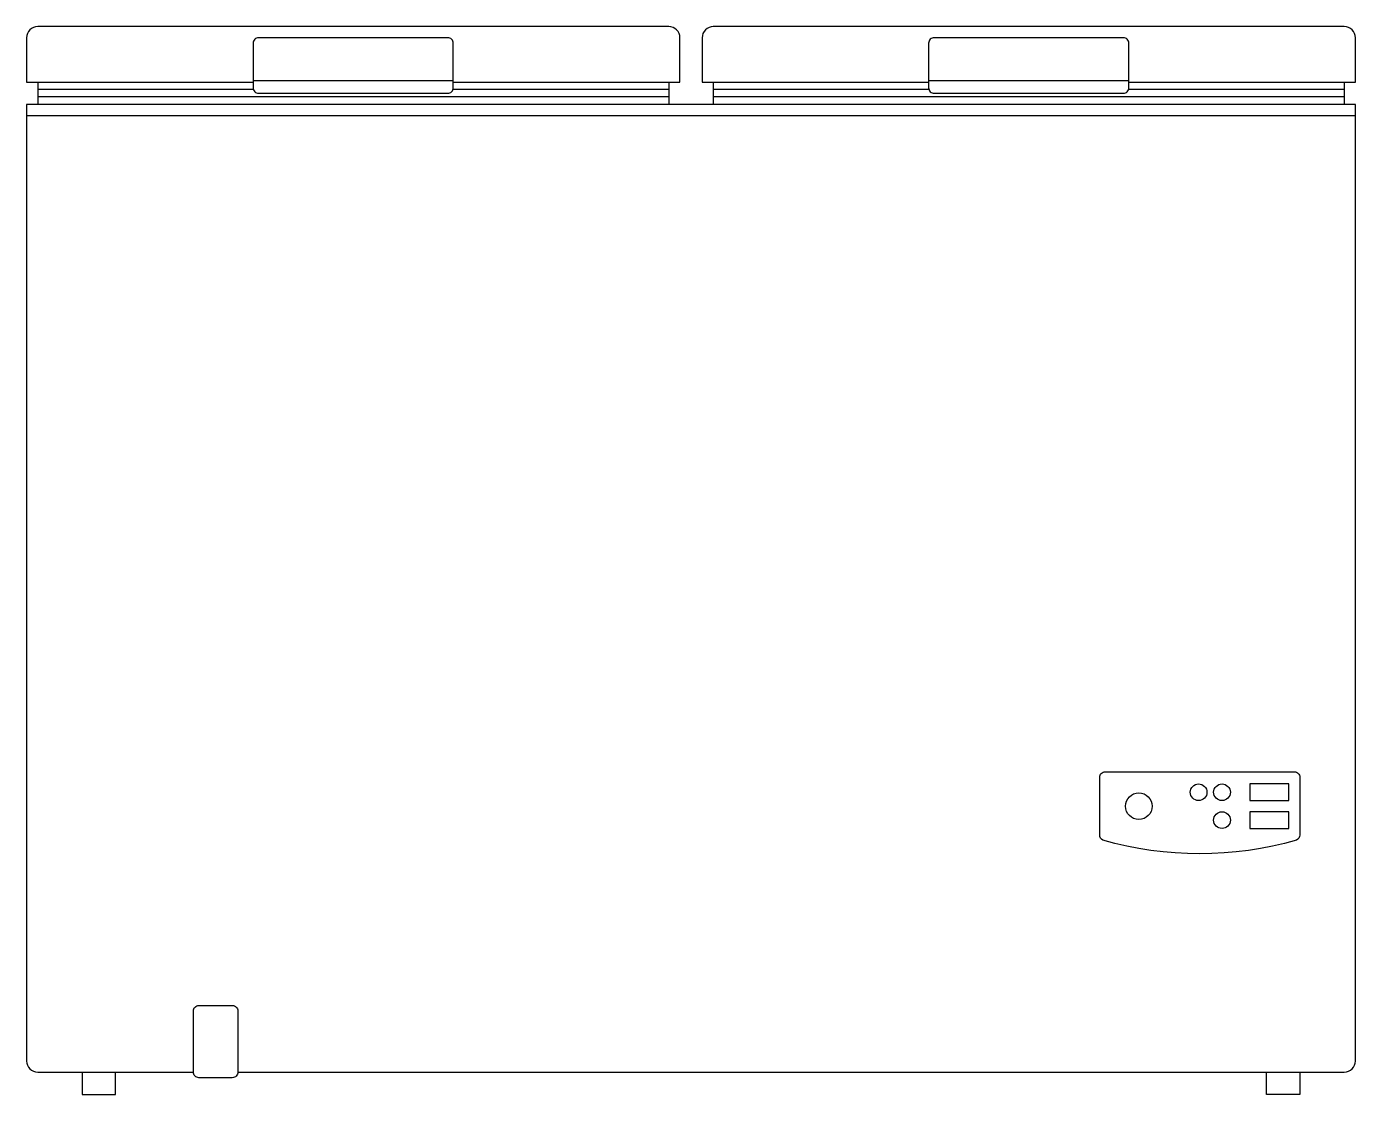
# Model space of a CAD drawing. Header units: millimetres. Extents: x -3060.5 to -3059.31, y 2848.66 to 2849.62.
import ezdxf

# ---------------------------------------------------------------- set-up
doc = ezdxf.new("R2010")
doc.units = ezdxf.units.MM
doc.header["$LTSCALE"] = 10
doc.layers.add('cozinha_freezers', color=2, linetype='Continuous')

msp = doc.modelspace()

# ---------------------------------------------------------------- linework, layer by layer
at = {"layer": 'cozinha_freezers'}
for p, q in [((-3060.4902, 2849.5713), (-3060.4902, 2849.5513)), ((-3060.2965, 2849.5729), (-3060.1165, 2849.5729)), ((-3059.9227, 2849.5713), (-3059.9227, 2849.5513)), ((-3059.8827, 2849.5713), (-3059.8827, 2849.5513)), ((-3059.689, 2849.5729), (-3059.509, 2849.5729)), ((-3059.3152, 2849.5713), (-3059.3152, 2849.5513)), ((-3060.5002, 2849.5413), (-3059.3052, 2849.5413))]:
    msp.add_line(p, q, dxfattribs=at)
at = {"layer": 'cozinha_freezers', "color": 1}
for p, q in [((-3060.2962, 2849.5646), (-3060.4902, 2849.5646)), ((-3059.9227, 2849.5646), (-3060.1168, 2849.5646)), ((-3059.6887, 2849.5646), (-3059.8827, 2849.5646)), ((-3059.3152, 2849.5646), (-3059.5093, 2849.5646)), ((-3059.9227, 2849.558), (-3060.4902, 2849.558)), ((-3059.3152, 2849.558), (-3059.8827, 2849.558))]:
    msp.add_line(p, q, dxfattribs=at)
at = {"layer": 'cozinha_freezers'}
for points in [[(-3060.1165, 2849.5713), (-3059.9127, 2849.5713), (-3059.9127, 2849.6113, 0.414214), (-3059.9227, 2849.6213), (-3060.4902, 2849.6213, 0.414214), (-3060.5002, 2849.6113), (-3060.5002, 2849.5713), (-3060.2965, 2849.5713)], [(-3059.509, 2849.5713), (-3059.3052, 2849.5713), (-3059.3052, 2849.6113, 0.414214), (-3059.3152, 2849.6213), (-3059.8827, 2849.6213, 0.414214), (-3059.8927, 2849.6113), (-3059.8927, 2849.5713), (-3059.689, 2849.5713)], [(-3060.3102, 2848.6813), (-3059.3152, 2848.6813, 0.414214), (-3059.3052, 2848.6913), (-3059.3052, 2849.5513), (-3060.5002, 2849.5513), (-3060.5002, 2848.6913, 0.414214), (-3060.4902, 2848.6813), (-3060.3502, 2848.6813)]]:
    msp.add_lwpolyline(points, format="xyb", dxfattribs=at)
for points in [[(-3060.2915, 2849.6113, 0.414214), (-3060.2965, 2849.6063), (-3060.2965, 2849.5663, 0.414214), (-3060.2915, 2849.5613), (-3060.1215, 2849.5613, 0.414214), (-3060.1165, 2849.5663), (-3060.1165, 2849.6063, 0.414214), (-3060.1215, 2849.6113)], [(-3059.684, 2849.6113, 0.414214), (-3059.689, 2849.6063), (-3059.689, 2849.5663, 0.414214), (-3059.684, 2849.5613), (-3059.514, 2849.5613, 0.414214), (-3059.509, 2849.5663), (-3059.509, 2849.6063, 0.414214), (-3059.514, 2849.6113)], [(-3060.3502, 2848.7363, -0.414214), (-3060.3452, 2848.7413), (-3060.3152, 2848.7413, -0.414214), (-3060.3102, 2848.7363), (-3060.3102, 2848.6813, -0.414214), (-3060.3152, 2848.6763), (-3060.3452, 2848.6763, -0.414214), (-3060.3502, 2848.6813)]]:
    msp.add_lwpolyline(points, format="xyb", close=True, dxfattribs=at)
at = {"layer": 'cozinha_freezers', "color": 1}
msp.add_lwpolyline([(-3059.5352, 2848.8945), (-3059.5352, 2848.9463, -0.414214), (-3059.5302, 2848.9513), (-3059.3602, 2848.9513, -0.414214), (-3059.3552, 2848.9463), (-3059.3552, 2848.8945, -0.295349), (-3059.3582, 2848.8899, -0.141097), (-3059.5323, 2848.8899, -0.295349)], format="xyb", close=True, dxfattribs=at)
for points in [[(-3059.4002, 2848.9404), (-3059.4002, 2848.9254), (-3059.3652, 2848.9254), (-3059.3652, 2848.9404)], [(-3059.4002, 2848.9154), (-3059.4002, 2848.9004), (-3059.3652, 2848.9004), (-3059.3652, 2848.9154)]]:
    msp.add_lwpolyline(points, close=True, dxfattribs=at)
at = {"layer": 'cozinha_freezers'}
for points in [[(-3060.4502, 2848.6813), (-3060.4502, 2848.6613), (-3060.4202, 2848.6613), (-3060.4202, 2848.6813)], [(-3059.3552, 2848.6813), (-3059.3552, 2848.6613), (-3059.3852, 2848.6613), (-3059.3852, 2848.6813)]]:
    msp.add_lwpolyline(points, dxfattribs=at)
at = {"layer": 'cozinha_freezers', "color": 1}
for centre, radius in [((-3059.4462, 2848.9329), 0.0075), ((-3059.4252, 2848.9329), 0.0075), ((-3059.5, 2848.9204), 0.012), ((-3059.4252, 2848.9079), 0.0075)]:
    msp.add_circle(centre, radius, dxfattribs=at)

doc.saveas('drawing.dxf')
